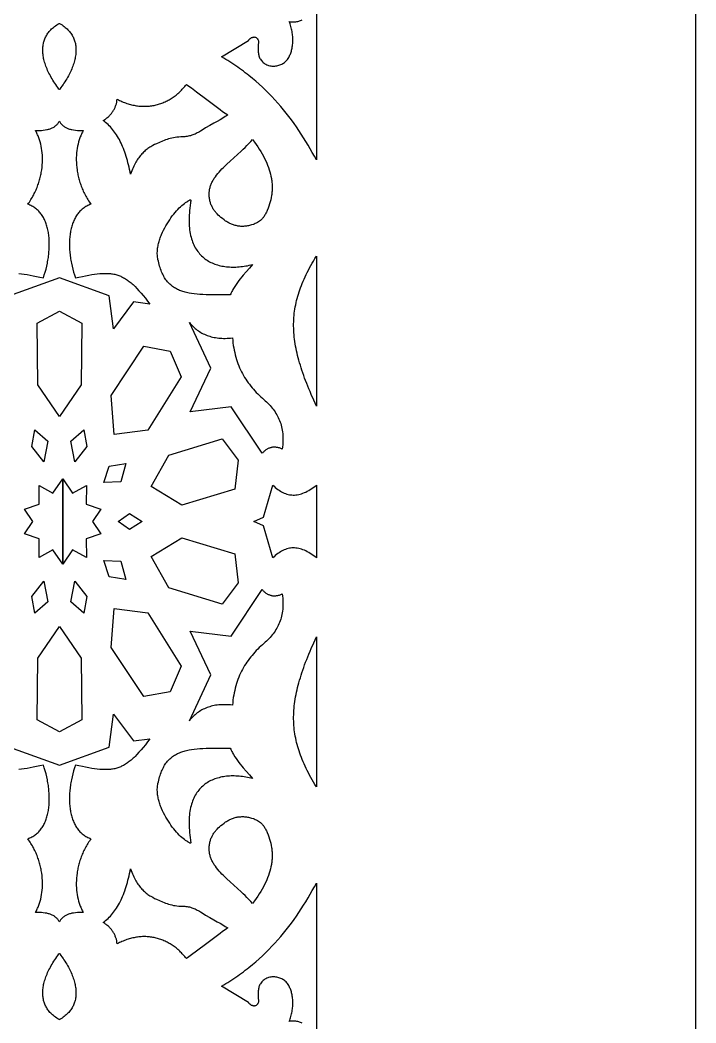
# Model space of a CAD drawing. Extents: x -575 to 575, y -425 to 425.
# Drawn here: x 468.1 to 575, y -79.3 to 79.3 of the extents above; entities that cross this region are included whole.
import ezdxf

# ---------------------------------------------------------------- set-up
doc = ezdxf.new("R2010")
doc.units = 0
doc.layers.add('LAYER_1', color=18, linetype='CONTINUOUS')

msp = doc.modelspace()

# ---------------------------------------------------------------- linework, layer by layer
at = {"layer": 'LAYER_1'}
for points in [[(-575, -425), (575, -425), (575, 425), (-575, 425)], [(474.4, 78.75), (474.6, 78.64), (474.79, 78.52), (474.96, 78.39), (475.13, 78.27), (475.29, 78.14), (475.44, 78.01), (475.59, 77.88), (475.72, 77.75), (475.85, 77.61), (475.97, 77.48), (476.08, 77.34), (476.18, 77.2), (476.28, 77.06), (476.37, 76.91), (476.45, 76.77), (476.53, 76.63), (476.6, 76.48), (476.66, 76.33), (476.72, 76.18), (476.77, 76.03), (476.82, 75.87), (476.86, 75.72), (476.89, 75.56), (476.92, 75.4), (476.95, 75.24), (476.97, 75.07), (476.98, 74.9), (476.99, 74.73), (476.99, 74.55), (476.99, 74.37), (476.98, 74.19), (476.96, 74.01), (476.94, 73.82), (476.92, 73.63), (476.88, 73.43), (476.85, 73.23), (476.8, 73.03), (476.75, 72.83), (476.69, 72.62), (476.63, 72.42), (476.56, 72.2), (476.49, 71.99), (476.4, 71.78), (476.32, 71.56), (476.22, 71.34), (476.12, 71.12), (476.01, 70.9), (475.9, 70.67), (475.78, 70.45), (475.66, 70.22), (475.52, 69.99), (475.39, 69.77), (475.24, 69.54), (475.09, 69.31), (474.94, 69.08), (474.77, 68.85), (474.6, 68.62), (474.43, 68.39), (474.36, 68.3), (474.3, 68.39), (474.12, 68.62), (473.95, 68.85), (473.79, 69.08), (473.64, 69.31), (473.49, 69.54), (473.34, 69.77), (473.2, 69.99), (473.07, 70.22), (472.95, 70.45), (472.83, 70.67), (472.71, 70.9), (472.61, 71.12), (472.51, 71.34), (472.41, 71.56), (472.32, 71.78), (472.24, 71.99), (472.17, 72.2), (472.1, 72.42), (472.03, 72.62), (471.98, 72.83), (471.93, 73.03), (471.88, 73.23), (471.84, 73.43), (471.81, 73.63), (471.78, 73.82), (471.76, 74.01), (471.75, 74.19), (471.74, 74.37), (471.74, 74.55), (471.74, 74.73), (471.75, 74.9), (471.76, 75.07), (471.78, 75.24), (471.8, 75.4), (471.83, 75.56), (471.87, 75.72), (471.91, 75.87), (471.96, 76.03), (472.01, 76.18), (472.07, 76.33), (472.13, 76.48), (472.2, 76.63), (472.28, 76.77), (472.36, 76.91), (472.45, 77.06), (472.55, 77.2), (472.65, 77.34), (472.76, 77.48), (472.88, 77.61), (473.01, 77.75), (473.14, 77.88), (473.28, 78.01), (473.44, 78.14), (473.6, 78.27), (473.76, 78.39), (473.94, 78.52), (474.13, 78.64), (474.32, 78.75), (474.36, 78.77)], [(494.83, 68.83), (495.23, 68.55), (496.03, 67.95), (497.67, 66.71), (498.5, 66.08), (499.34, 65.45), (499.76, 65.15), (500.17, 64.85), (500.59, 64.56), (501.01, 64.28), (500.8, 64.15), (500.6, 64.02), (500.19, 63.77), (499.76, 63.53), (499.29, 63.27), (498.77, 62.98), (498.17, 62.64), (497.48, 62.23), (497.09, 61.99), (496.67, 61.73), (496.5, 61.63), (496.33, 61.53), (496.16, 61.44), (495.99, 61.35), (495.81, 61.27), (495.64, 61.2), (495.46, 61.13), (495.28, 61.07), (495.1, 61.01), (494.92, 60.96), (494.74, 60.92), (494.56, 60.88), (494.38, 60.86), (494.21, 60.84), (494.03, 60.83), (493.86, 60.82), (493.54, 60.82), (493.24, 60.8), (492.95, 60.78), (492.66, 60.74), (492.39, 60.69), (492.13, 60.64), (491.87, 60.57), (491.62, 60.5), (491.38, 60.42), (491.14, 60.34), (490.91, 60.25), (490.67, 60.15), (490.21, 59.95), (489.74, 59.74), (489.42, 59.59), (489.12, 59.43), (488.81, 59.26), (488.67, 59.17), (488.52, 59.07), (488.37, 58.97), (488.23, 58.86), (488.09, 58.76), (487.95, 58.64), (487.81, 58.52), (487.67, 58.4), (487.54, 58.27), (487.41, 58.13), (487.28, 57.99), (487.15, 57.84), (487.03, 57.68), (486.9, 57.52), (486.78, 57.35), (486.66, 57.17), (486.55, 56.99), (486.44, 56.8), (486.32, 56.59), (486.22, 56.38), (486.11, 56.17), (486.01, 55.94), (485.91, 55.7), (485.81, 55.46), (485.72, 55.2), (485.62, 54.94), (485.55, 55.31), (485.47, 55.68), (485.39, 56.04), (485.3, 56.39), (485.21, 56.74), (485.12, 57.08), (485.02, 57.41), (484.92, 57.74), (484.82, 58.06), (484.71, 58.38), (484.6, 58.68), (484.48, 58.98), (484.36, 59.28), (484.24, 59.56), (484.11, 59.84), (483.98, 60.11), (483.85, 60.38), (483.7, 60.64), (483.56, 60.88), (483.41, 61.13), (483.26, 61.36), (483.1, 61.58), (482.94, 61.8), (482.77, 62.01), (482.6, 62.21), (482.43, 62.41), (482.25, 62.59), (482.06, 62.77), (481.87, 62.93), (481.68, 63.09), (481.48, 63.24), (481.27, 63.39), (481.41, 63.47), (481.54, 63.56), (481.66, 63.64), (481.78, 63.73), (481.89, 63.82), (482, 63.92), (482.11, 64.01), (482.21, 64.11), (482.31, 64.2), (482.4, 64.3), (482.49, 64.4), (482.58, 64.5), (482.66, 64.6), (482.73, 64.71), (482.81, 64.81), (482.87, 64.92), (482.94, 65.03), (483, 65.14), (483.06, 65.25), (483.11, 65.36), (483.16, 65.47), (483.21, 65.59), (483.25, 65.7), (483.29, 65.82), (483.33, 65.94), (483.37, 66.06), (483.43, 66.3), (483.47, 66.54), (483.51, 66.79), (483.7, 66.69), (483.89, 66.59), (484.08, 66.5), (484.26, 66.42), (484.45, 66.33), (484.65, 66.26), (484.84, 66.18), (485.03, 66.12), (485.22, 66.05), (485.41, 65.99), (485.6, 65.94), (485.79, 65.89), (485.98, 65.85), (486.17, 65.81), (486.36, 65.77), (486.55, 65.74), (486.74, 65.71), (486.93, 65.69), (487.11, 65.67), (487.3, 65.66), (487.49, 65.65), (487.68, 65.65), (487.86, 65.65), (488.05, 65.65), (488.23, 65.66), (488.42, 65.67), (488.6, 65.69), (488.78, 65.71), (488.97, 65.74), (489.15, 65.77), (489.33, 65.8), (489.51, 65.84), (489.68, 65.88), (489.86, 65.93), (490.04, 65.98), (490.21, 66.03), (490.39, 66.09), (490.56, 66.16), (490.73, 66.22), (490.9, 66.29), (491.07, 66.37), (491.23, 66.45), (491.4, 66.53), (491.56, 66.61), (491.72, 66.7), (491.88, 66.8), (492.04, 66.9), (492.2, 67), (492.36, 67.1), (492.51, 67.21), (492.66, 67.32), (492.81, 67.44), (492.96, 67.56), (493.1, 67.68), (493.25, 67.81), (493.39, 67.94), (493.53, 68.07), (493.67, 68.21), (493.8, 68.35), (493.93, 68.5), (494.06, 68.65), (494.19, 68.8), (494.32, 68.95), (494.44, 69.11)], [(505.19, 60), (505.47, 59.61), (505.73, 59.23), (505.97, 58.86), (506.2, 58.49), (506.42, 58.12), (506.62, 57.75), (506.81, 57.39), (506.99, 57.03), (507.15, 56.68), (507.29, 56.33), (507.43, 55.97), (507.55, 55.63), (507.65, 55.28), (507.74, 54.94), (507.82, 54.6), (507.88, 54.25), (507.91, 54.08), (507.93, 53.92), (507.95, 53.75), (507.97, 53.58), (507.98, 53.41), (507.99, 53.24), (508, 53.07), (508, 52.9), (508, 52.74), (508, 52.57), (507.99, 52.4), (507.98, 52.23), (507.97, 52.07), (507.95, 51.9), (507.93, 51.73), (507.91, 51.56), (507.85, 51.23), (507.78, 50.89), (507.69, 50.56), (507.6, 50.22), (507.49, 49.88), (507.36, 49.54), (507.23, 49.2), (507.16, 49.04), (507.09, 48.89), (507.02, 48.75), (506.94, 48.61), (506.87, 48.49), (506.79, 48.37), (506.72, 48.25), (506.64, 48.14), (506.56, 48.04), (506.48, 47.94), (506.4, 47.85), (506.32, 47.77), (506.24, 47.69), (506.16, 47.62), (505.99, 47.48), (505.83, 47.37), (505.66, 47.26), (505.5, 47.18), (505.34, 47.1), (505.18, 47.04), (505.03, 46.98), (504.74, 46.89), (504.58, 46.84), (504.42, 46.8), (504.26, 46.77), (504.1, 46.74), (503.95, 46.71), (503.79, 46.69), (503.64, 46.68), (503.49, 46.67), (503.34, 46.67), (503.19, 46.67), (503.04, 46.67), (502.89, 46.69), (502.74, 46.7), (502.6, 46.72), (502.45, 46.75), (502.31, 46.78), (502.17, 46.81), (502.02, 46.85), (501.88, 46.9), (501.74, 46.95), (501.6, 47), (501.47, 47.06), (501.33, 47.12), (501.19, 47.19), (501.06, 47.26), (500.92, 47.34), (500.79, 47.42), (500.65, 47.51), (500.52, 47.59), (500.39, 47.69), (500.13, 47.89), (499.9, 48.07), (499.69, 48.26), (499.48, 48.45), (499.29, 48.65), (499.11, 48.86), (499.02, 48.97), (498.93, 49.08), (498.85, 49.19), (498.78, 49.3), (498.7, 49.41), (498.63, 49.53), (498.56, 49.65), (498.5, 49.77), (498.44, 49.9), (498.38, 50.03), (498.33, 50.16), (498.28, 50.29), (498.24, 50.43), (498.2, 50.57), (498.16, 50.71), (498.13, 50.86), (498.11, 51.01), (498.09, 51.16), (498.07, 51.32), (498.06, 51.48), (498.05, 51.64), (498.05, 51.81), (498.05, 51.96), (498.06, 52.11), (498.08, 52.25), (498.1, 52.4), (498.12, 52.54), (498.15, 52.68), (498.18, 52.82), (498.22, 52.96), (498.27, 53.09), (498.31, 53.23), (498.37, 53.36), (498.42, 53.5), (498.48, 53.63), (498.55, 53.76), (498.62, 53.89), (498.69, 54.02), (498.77, 54.14), (498.85, 54.27), (499.02, 54.52), (499.21, 54.77), (499.4, 55.02), (499.62, 55.26), (499.84, 55.51), (500.07, 55.76), (500.31, 56), (500.57, 56.25), (500.83, 56.49), (501.37, 56.99), (502.52, 58.03), (503.11, 58.58), (503.41, 58.86), (503.71, 59.15), (504.01, 59.45), (504.31, 59.75), (504.61, 60.07), (504.91, 60.39)], [(495.08, 50.88), (495.09, 50.87), (495.1, 50.86), (495.11, 50.85), (495.12, 50.8), (495.13, 50.74), (495.12, 50.64), (495.11, 50.52), (495.1, 50.37), (495.04, 49.97), (494.99, 49.57), (494.94, 49.19), (494.91, 48.81), (494.88, 48.44), (494.87, 48.08), (494.86, 47.73), (494.86, 47.39), (494.87, 47.05), (494.89, 46.73), (494.92, 46.41), (494.95, 46.11), (495, 45.81), (495.05, 45.52), (495.11, 45.24), (495.18, 44.96), (495.25, 44.7), (495.34, 44.44), (495.42, 44.2), (495.52, 43.96), (495.63, 43.73), (495.74, 43.5), (495.85, 43.29), (495.98, 43.08), (496.11, 42.88), (496.24, 42.69), (496.39, 42.51), (496.54, 42.33), (496.69, 42.16), (496.85, 42), (497.02, 41.85), (497.19, 41.7), (497.36, 41.56), (497.54, 41.43), (497.73, 41.31), (497.92, 41.19), (498.12, 41.08), (498.32, 40.98), (498.52, 40.88), (498.73, 40.79), (498.94, 40.71), (499.16, 40.64), (499.38, 40.57), (499.61, 40.5), (499.83, 40.45), (500.06, 40.4), (500.3, 40.36), (500.54, 40.32), (500.78, 40.29), (501.02, 40.27), (501.27, 40.25), (501.51, 40.24), (501.77, 40.24), (502.02, 40.24), (502.27, 40.24), (502.53, 40.26), (502.79, 40.28), (503.05, 40.3), (503.31, 40.33), (503.57, 40.37), (503.84, 40.41), (504.1, 40.45), (504.37, 40.51), (504.64, 40.56), (504.91, 40.63), (504.41, 40.06), (503.91, 39.5), (503.43, 38.95), (503.19, 38.67), (502.96, 38.38), (502.73, 38.09), (502.51, 37.8), (502.3, 37.5), (502.1, 37.18), (501.9, 36.86), (501.81, 36.7), (501.71, 36.53), (501.62, 36.36), (501.54, 36.18), (501.45, 36), (501.37, 35.82), (499.1, 35.83), (498.57, 35.83), (498.05, 35.84), (497.55, 35.86), (497.06, 35.88), (496.59, 35.91), (496.13, 35.94), (495.69, 35.99), (495.27, 36.05), (494.86, 36.12), (494.66, 36.16), (494.46, 36.21), (494.27, 36.25), (494.08, 36.31), (493.89, 36.36), (493.71, 36.42), (493.54, 36.49), (493.36, 36.55), (493.19, 36.63), (493.03, 36.7), (492.87, 36.79), (492.71, 36.88), (492.55, 36.97), (492.4, 37.07), (492.26, 37.17), (492.12, 37.28), (491.98, 37.4), (491.84, 37.52), (491.71, 37.65), (491.58, 37.78), (491.46, 37.92), (491.34, 38.07), (491.22, 38.22), (491.11, 38.38), (491, 38.55), (490.9, 38.72), (490.8, 38.91), (490.7, 39.1), (490.61, 39.29), (490.52, 39.5), (490.44, 39.71), (490.35, 39.93), (490.28, 40.16), (490.2, 40.4), (490.13, 40.65), (490.07, 40.9), (490.01, 41.16), (489.95, 41.44), (489.92, 41.61), (489.89, 41.78), (489.87, 41.96), (489.86, 42.14), (489.85, 42.31), (489.85, 42.49), (489.86, 42.67), (489.87, 42.85), (489.88, 43.03), (489.9, 43.21), (489.93, 43.39), (489.96, 43.57), (490, 43.75), (490.04, 43.94), (490.08, 44.12), (490.13, 44.3), (490.19, 44.48), (490.24, 44.66), (490.3, 44.84), (490.37, 45.02), (490.44, 45.2), (490.51, 45.38), (490.66, 45.73), (490.83, 46.08), (491.01, 46.42), (491.19, 46.76), (491.39, 47.09), (491.59, 47.41), (491.8, 47.72), (492.01, 48.02), (492.22, 48.31), (492.44, 48.59), (492.66, 48.86), (492.88, 49.11), (493.1, 49.35), (493.31, 49.58), (493.52, 49.78), (493.73, 49.97), (493.93, 50.15), (494.13, 50.3), (494.31, 50.44), (494.49, 50.55), (494.65, 50.64), (494.74, 50.69), (494.81, 50.74), (494.94, 50.82), (494.99, 50.85), (495.03, 50.87), (495.07, 50.88)], [(515, 18.22), (514.58, 19.16), (514.18, 20.08), (513.99, 20.53), (513.81, 20.97), (513.63, 21.41), (513.46, 21.84), (513.3, 22.27), (513.14, 22.69), (512.99, 23.1), (512.85, 23.51), (512.71, 23.92), (512.58, 24.32), (512.46, 24.72), (512.34, 25.11), (512.23, 25.49), (512.13, 25.88), (512.03, 26.26), (511.94, 26.63), (511.86, 27), (511.78, 27.37), (511.71, 27.74), (511.65, 28.1), (511.6, 28.46), (511.55, 28.81), (511.5, 29.17), (511.47, 29.52), (511.44, 29.87), (511.42, 30.21), (511.41, 30.56), (511.4, 30.9), (511.4, 31.24), (511.41, 31.58), (511.42, 31.92), (511.44, 32.26), (511.47, 32.6), (511.5, 32.93), (511.55, 33.27), (511.6, 33.6), (511.65, 33.94), (511.72, 34.27), (511.79, 34.61), (511.87, 34.94), (511.95, 35.28), (512.05, 35.61), (512.15, 35.95), (512.26, 36.29), (512.37, 36.62), (512.49, 36.96), (512.62, 37.3), (512.76, 37.65), (512.91, 37.99), (513.06, 38.34), (513.22, 38.69), (513.39, 39.04), (513.56, 39.39), (513.74, 39.74), (513.93, 40.1), (514.13, 40.46), (514.34, 40.83), (514.55, 41.19), (514.77, 41.57), (515, 41.94)], [(477.89, 31.36), (477.79, 21.6), (474.36, 16.58), (470.94, 21.6), (470.83, 31.36), (474.36, 33.25)], [(495.06, 31.32), (495.2, 31.16), (495.35, 30.99), (495.51, 30.84), (495.67, 30.69), (495.83, 30.54), (496, 30.41), (496.17, 30.27), (496.35, 30.15), (496.53, 30.03), (496.72, 29.91), (496.91, 29.8), (497.1, 29.7), (497.3, 29.6), (497.5, 29.51), (497.71, 29.43), (497.93, 29.35), (498.14, 29.28), (498.37, 29.22), (498.59, 29.16), (498.83, 29.12), (499.07, 29.07), (499.31, 29.04), (499.56, 29.01), (499.81, 28.99), (500.07, 28.97), (500.33, 28.96), (500.6, 28.96), (500.87, 28.97), (501.15, 28.99), (501.44, 29.01), (501.73, 29.04), (501.77, 28.63), (501.81, 28.23), (501.86, 27.84), (501.93, 27.45), (502, 27.08), (502.08, 26.71), (502.17, 26.34), (502.26, 25.99), (502.37, 25.64), (502.48, 25.3), (502.6, 24.96), (502.73, 24.63), (502.86, 24.31), (503.01, 23.99), (503.16, 23.68), (503.31, 23.38), (503.48, 23.08), (503.65, 22.79), (503.83, 22.51), (504.02, 22.23), (504.21, 21.95), (504.4, 21.69), (504.61, 21.42), (504.82, 21.16), (505.04, 20.91), (505.26, 20.66), (505.49, 20.42), (505.72, 20.18), (505.96, 19.95), (506.2, 19.72), (506.45, 19.5), (506.71, 19.28), (506.92, 19.1), (507.12, 18.91), (507.31, 18.73), (507.5, 18.54), (507.68, 18.34), (507.85, 18.14), (508.02, 17.94), (508.18, 17.74), (508.33, 17.53), (508.47, 17.32), (508.61, 17.1), (508.74, 16.88), (508.86, 16.66), (508.97, 16.43), (509.08, 16.19), (509.18, 15.96), (509.27, 15.71), (509.35, 15.47), (509.42, 15.21), (509.49, 14.96), (509.54, 14.7), (509.59, 14.43), (509.63, 14.16), (509.67, 13.88), (509.69, 13.6), (509.7, 13.31), (509.71, 13.02), (509.71, 12.72), (509.7, 12.41), (509.68, 12.1), (509.65, 11.78), (509.61, 11.46), (509.37, 11.55), (509.14, 11.63), (509.03, 11.66), (508.92, 11.68), (508.81, 11.7), (508.7, 11.72), (508.59, 11.73), (508.49, 11.74), (508.38, 11.74), (508.28, 11.74), (508.17, 11.74), (508.07, 11.73), (507.97, 11.71), (507.87, 11.69), (507.77, 11.67), (507.67, 11.64), (507.58, 11.61), (507.48, 11.57), (507.39, 11.53), (507.29, 11.48), (507.2, 11.43), (507.11, 11.38), (507.02, 11.32), (506.94, 11.26), (506.85, 11.19), (506.76, 11.11), (506.68, 11.04), (506.6, 10.96), (506.51, 10.87), (506.43, 10.78), (501.5, 18.14), (495.03, 17.32), (498.32, 24.27), (494.91, 31.49)], [(491.89, 26.94), (493.6, 22.9), (488.37, 14.42), (483.02, 13.78), (482.56, 19.93), (487.7, 27.7)], [(472.53, 12.7), (471.92, 9.42), (470, 11.85), (470.47, 14.5)], [(478.73, 11.85), (476.81, 9.42), (476.2, 12.7), (478.25, 14.5)], [(502.65, 9.69), (502.11, 5.11), (493.71, 2.58), (488.89, 5.53), (491.65, 10.5), (500.1, 13.07)], [(484.08, 6.29), (481.39, 6.15), (482.25, 8.76), (484.86, 9.17)], [(474.89, 6.77), (474.89, -6.77), (473.35, -4.5), (471.15, -5.71), (471.16, -2.75), (468.84, -1.95), (470.16, 0), (468.84, 1.95), (471.16, 2.75), (471.15, 5.71), (473.35, 4.49)], [(476.43, 4.49), (478.63, 5.71), (478.62, 2.75), (480.93, 1.95), (479.61, 0), (480.93, -1.95), (478.62, -2.75), (478.63, -5.71), (476.43, -4.5), (474.89, -6.77), (474.89, 6.77)], [(508.3, 5.57), (508.5, 5.4), (508.69, 5.23), (508.89, 5.08), (509.09, 4.94), (509.3, 4.81), (509.5, 4.69), (509.7, 4.58), (509.9, 4.49), (510.1, 4.41), (510.31, 4.34), (510.51, 4.28), (510.72, 4.24), (510.92, 4.21), (511.13, 4.19), (511.34, 4.18), (511.55, 4.18), (511.77, 4.2), (511.98, 4.23), (512.2, 4.27), (512.42, 4.32), (512.64, 4.39), (512.86, 4.47), (513.09, 4.56), (513.32, 4.66), (513.55, 4.77), (513.78, 4.9), (514.02, 5.04), (514.26, 5.2), (514.5, 5.36), (514.75, 5.54), (515, 5.73), (515, 0.03), (515, 0), (515, -0.03), (515, -5.73), (514.75, -5.54), (514.5, -5.36), (514.26, -5.2), (514.02, -5.04), (513.78, -4.9), (513.55, -4.78), (513.32, -4.66), (513.09, -4.56), (512.86, -4.47), (512.64, -4.39), (512.42, -4.32), (512.2, -4.27), (511.98, -4.23), (511.77, -4.2), (511.55, -4.18), (511.34, -4.18), (511.13, -4.19), (510.92, -4.21), (510.72, -4.24), (510.51, -4.29), (510.31, -4.34), (510.1, -4.41), (509.9, -4.49), (509.7, -4.59), (509.5, -4.69), (509.3, -4.81), (509.09, -4.94), (508.89, -5.08), (508.69, -5.23), (508.5, -5.4), (508.3, -5.58), (508.1, -5.76), (506.66, -0.7), (505.13, 0), (506.66, 0.7), (508.1, 5.76)], [(487.46, 0), (485.43, -1.27), (483.64, 0), (485.43, 1.27)], [(502.11, -5.12), (502.65, -9.69), (500.1, -13.07), (491.65, -10.5), (488.89, -5.54), (493.71, -2.58)], [(484.08, -6.29), (484.86, -9.17), (482.25, -8.76), (481.39, -6.15)], [(472.53, -12.71), (470.47, -14.51), (470, -11.85), (471.92, -9.42)], [(478.73, -11.85), (478.25, -14.51), (476.2, -12.71), (476.81, -9.42)], [(506.51, -10.87), (506.6, -10.96), (506.68, -11.04), (506.76, -11.12), (506.85, -11.19), (506.94, -11.26), (507.02, -11.32), (507.11, -11.38), (507.2, -11.44), (507.29, -11.49), (507.39, -11.53), (507.48, -11.57), (507.58, -11.61), (507.67, -11.64), (507.77, -11.67), (507.87, -11.69), (507.97, -11.71), (508.07, -11.73), (508.17, -11.74), (508.28, -11.74), (508.38, -11.75), (508.49, -11.74), (508.59, -11.73), (508.7, -11.72), (508.81, -11.71), (508.92, -11.68), (509.03, -11.66), (509.14, -11.63), (509.37, -11.55), (509.61, -11.46), (509.65, -11.79), (509.68, -12.1), (509.7, -12.41), (509.71, -12.72), (509.71, -13.02), (509.7, -13.31), (509.69, -13.6), (509.67, -13.88), (509.63, -14.16), (509.59, -14.43), (509.54, -14.7), (509.49, -14.96), (509.42, -15.22), (509.35, -15.47), (509.27, -15.72), (509.18, -15.96), (509.08, -16.2), (508.97, -16.43), (508.86, -16.66), (508.74, -16.88), (508.61, -17.1), (508.47, -17.32), (508.33, -17.53), (508.18, -17.74), (508.02, -17.94), (507.85, -18.15), (507.68, -18.34), (507.5, -18.54), (507.31, -18.73), (507.12, -18.91), (506.92, -19.1), (506.71, -19.28), (506.45, -19.5), (506.2, -19.72), (505.96, -19.95), (505.72, -20.19), (505.49, -20.42), (505.26, -20.67), (505.04, -20.91), (504.82, -21.17), (504.61, -21.42), (504.4, -21.69), (504.21, -21.96), (504.02, -22.23), (503.83, -22.51), (503.65, -22.79), (503.48, -23.09), (503.31, -23.38), (503.16, -23.69), (503.01, -24), (502.86, -24.31), (502.73, -24.63), (502.6, -24.96), (502.48, -25.3), (502.37, -25.64), (502.26, -25.99), (502.17, -26.35), (502.08, -26.71), (502, -27.08), (501.93, -27.46), (501.86, -27.84), (501.81, -28.23), (501.77, -28.64), (501.73, -29.04), (501.44, -29.01), (501.15, -28.99), (500.87, -28.97), (500.6, -28.97), (500.33, -28.97), (500.07, -28.97), (499.81, -28.99), (499.56, -29.01), (499.31, -29.04), (499.07, -29.07), (498.83, -29.12), (498.59, -29.17), (498.37, -29.22), (498.14, -29.29), (497.93, -29.36), (497.71, -29.43), (497.5, -29.52), (497.3, -29.61), (497.1, -29.7), (496.91, -29.8), (496.72, -29.91), (496.53, -30.03), (496.35, -30.15), (496.17, -30.28), (496, -30.41), (495.83, -30.55), (495.67, -30.69), (495.51, -30.84), (495.35, -31), (495.2, -31.16), (495.06, -31.32), (494.91, -31.5), (498.32, -24.27), (495.03, -17.32), (501.5, -18.14), (506.43, -10.78)], [(488.37, -14.43), (493.6, -22.9), (491.89, -26.95), (487.7, -27.7), (482.56, -19.93), (483.02, -13.78)], [(477.79, -21.6), (477.89, -31.36), (474.36, -33.25), (470.83, -31.36), (470.94, -21.6), (474.36, -16.58)], [(515, -41.94), (514.77, -41.57), (514.55, -41.2), (514.34, -40.83), (514.13, -40.47), (513.93, -40.1), (513.74, -39.75), (513.56, -39.39), (513.39, -39.04), (513.22, -38.69), (513.06, -38.34), (512.91, -37.99), (512.76, -37.65), (512.62, -37.31), (512.49, -36.97), (512.37, -36.63), (512.26, -36.29), (512.15, -35.95), (512.05, -35.61), (511.95, -35.28), (511.87, -34.94), (511.79, -34.61), (511.72, -34.27), (511.65, -33.94), (511.6, -33.6), (511.55, -33.27), (511.5, -32.93), (511.47, -32.6), (511.44, -32.26), (511.42, -31.92), (511.41, -31.59), (511.4, -31.25), (511.4, -30.9), (511.41, -30.56), (511.42, -30.22), (511.44, -29.87), (511.47, -29.52), (511.5, -29.17), (511.55, -28.82), (511.6, -28.46), (511.65, -28.1), (511.71, -27.74), (511.78, -27.37), (511.86, -27.01), (511.94, -26.63), (512.03, -26.26), (512.13, -25.88), (512.23, -25.5), (512.34, -25.11), (512.46, -24.72), (512.58, -24.32), (512.71, -23.92), (512.85, -23.52), (512.99, -23.11), (513.14, -22.69), (513.3, -22.27), (513.46, -21.84), (513.63, -21.41), (513.81, -20.98), (513.99, -20.53), (514.18, -20.08), (514.58, -19.17), (515, -18.22)], [(501.45, -36.01), (501.54, -36.18), (501.62, -36.36), (501.71, -36.53), (501.81, -36.7), (501.9, -36.86), (502.1, -37.19), (502.3, -37.5), (502.51, -37.8), (502.73, -38.09), (502.96, -38.38), (503.19, -38.67), (503.43, -38.95), (503.91, -39.5), (504.41, -40.06), (504.91, -40.63), (504.64, -40.57), (504.37, -40.51), (504.1, -40.46), (503.84, -40.41), (503.57, -40.37), (503.31, -40.33), (503.05, -40.3), (502.79, -40.28), (502.53, -40.26), (502.27, -40.25), (502.02, -40.24), (501.77, -40.24), (501.51, -40.24), (501.27, -40.25), (501.02, -40.27), (500.78, -40.29), (500.54, -40.32), (500.3, -40.36), (500.06, -40.4), (499.83, -40.45), (499.61, -40.51), (499.38, -40.57), (499.16, -40.64), (498.94, -40.71), (498.73, -40.79), (498.52, -40.88), (498.32, -40.98), (498.12, -41.08), (497.92, -41.19), (497.73, -41.31), (497.54, -41.43), (497.36, -41.56), (497.19, -41.7), (497.02, -41.85), (496.85, -42), (496.69, -42.16), (496.54, -42.33), (496.39, -42.51), (496.24, -42.69), (496.11, -42.88), (495.98, -43.08), (495.85, -43.29), (495.74, -43.5), (495.63, -43.73), (495.52, -43.96), (495.42, -44.2), (495.34, -44.45), (495.25, -44.7), (495.18, -44.97), (495.11, -45.24), (495.05, -45.52), (495, -45.81), (494.95, -46.11), (494.92, -46.41), (494.89, -46.73), (494.87, -47.05), (494.86, -47.39), (494.86, -47.73), (494.87, -48.08), (494.88, -48.44), (494.91, -48.81), (494.94, -49.19), (494.99, -49.58), (495.04, -49.97), (495.1, -50.37), (495.11, -50.53), (495.12, -50.65), (495.13, -50.74), (495.12, -50.81), (495.11, -50.85), (495.1, -50.87), (495.09, -50.88), (495.08, -50.88), (495.07, -50.88), (495.03, -50.87), (494.99, -50.85), (494.94, -50.82), (494.81, -50.74), (494.74, -50.69), (494.65, -50.65), (494.49, -50.55), (494.31, -50.44), (494.13, -50.3), (493.93, -50.15), (493.73, -49.98), (493.52, -49.79), (493.31, -49.58), (493.1, -49.35), (492.88, -49.11), (492.66, -48.86), (492.44, -48.59), (492.22, -48.31), (492.01, -48.02), (491.8, -47.72), (491.59, -47.41), (491.39, -47.09), (491.19, -46.76), (491.01, -46.42), (490.83, -46.08), (490.66, -45.73), (490.51, -45.38), (490.44, -45.2), (490.37, -45.02), (490.3, -44.84), (490.24, -44.66), (490.19, -44.48), (490.13, -44.3), (490.08, -44.12), (490.04, -43.94), (490, -43.76), (489.96, -43.58), (489.93, -43.39), (489.9, -43.21), (489.88, -43.03), (489.87, -42.85), (489.86, -42.67), (489.85, -42.49), (489.85, -42.31), (489.86, -42.14), (489.87, -41.96), (489.89, -41.79), (489.92, -41.61), (489.95, -41.44), (490.01, -41.17), (490.07, -40.9), (490.13, -40.65), (490.2, -40.4), (490.28, -40.16), (490.35, -39.93), (490.44, -39.71), (490.52, -39.5), (490.61, -39.3), (490.7, -39.1), (490.8, -38.91), (490.9, -38.73), (491, -38.55), (491.11, -38.38), (491.22, -38.22), (491.34, -38.07), (491.46, -37.92), (491.58, -37.78), (491.71, -37.65), (491.84, -37.52), (491.98, -37.4), (492.12, -37.28), (492.26, -37.17), (492.4, -37.07), (492.55, -36.97), (492.71, -36.88), (492.87, -36.79), (493.03, -36.71), (493.19, -36.63), (493.36, -36.56), (493.54, -36.49), (493.71, -36.42), (493.89, -36.36), (494.08, -36.31), (494.27, -36.26), (494.46, -36.21), (494.66, -36.16), (494.86, -36.12), (495.27, -36.05), (495.69, -35.99), (496.13, -35.95), (496.59, -35.91), (497.06, -35.88), (497.55, -35.86), (498.05, -35.85), (498.57, -35.84), (499.1, -35.83), (501.37, -35.82)], [(503.49, -46.67), (503.64, -46.68), (503.79, -46.7), (503.95, -46.72), (504.1, -46.74), (504.26, -46.77), (504.42, -46.8), (504.58, -46.84), (504.74, -46.89), (505.03, -46.98), (505.18, -47.04), (505.34, -47.1), (505.5, -47.18), (505.66, -47.27), (505.83, -47.37), (505.99, -47.48), (506.16, -47.62), (506.24, -47.69), (506.32, -47.77), (506.4, -47.86), (506.48, -47.95), (506.56, -48.04), (506.64, -48.14), (506.72, -48.25), (506.79, -48.37), (506.87, -48.49), (506.94, -48.62), (507.02, -48.75), (507.09, -48.89), (507.16, -49.04), (507.23, -49.2), (507.36, -49.54), (507.49, -49.88), (507.6, -50.22), (507.69, -50.56), (507.78, -50.89), (507.85, -51.23), (507.91, -51.56), (507.93, -51.73), (507.95, -51.9), (507.97, -52.07), (507.98, -52.24), (507.99, -52.4), (508, -52.57), (508, -52.74), (508, -52.91), (508, -53.07), (507.99, -53.24), (507.98, -53.41), (507.97, -53.58), (507.95, -53.75), (507.93, -53.92), (507.91, -54.09), (507.88, -54.26), (507.82, -54.6), (507.74, -54.94), (507.65, -55.28), (507.55, -55.63), (507.43, -55.98), (507.29, -56.33), (507.15, -56.68), (506.99, -57.04), (506.81, -57.39), (506.62, -57.76), (506.42, -58.12), (506.2, -58.49), (505.97, -58.86), (505.73, -59.24), (505.47, -59.62), (505.19, -60), (504.91, -60.39), (504.61, -60.07), (504.31, -59.76), (504.01, -59.45), (503.71, -59.16), (503.41, -58.87), (503.11, -58.58), (502.52, -58.04), (501.37, -57), (500.83, -56.5), (500.57, -56.25), (500.31, -56), (500.07, -55.76), (499.84, -55.51), (499.62, -55.27), (499.4, -55.02), (499.21, -54.77), (499.02, -54.52), (498.85, -54.27), (498.77, -54.15), (498.69, -54.02), (498.62, -53.89), (498.55, -53.76), (498.48, -53.63), (498.42, -53.5), (498.37, -53.37), (498.31, -53.23), (498.27, -53.1), (498.22, -52.96), (498.18, -52.82), (498.15, -52.68), (498.12, -52.54), (498.1, -52.4), (498.08, -52.26), (498.06, -52.11), (498.05, -51.96), (498.05, -51.81), (498.05, -51.65), (498.06, -51.48), (498.07, -51.32), (498.09, -51.16), (498.11, -51.01), (498.13, -50.86), (498.16, -50.71), (498.2, -50.57), (498.24, -50.43), (498.28, -50.3), (498.33, -50.16), (498.38, -50.03), (498.44, -49.9), (498.5, -49.78), (498.56, -49.65), (498.63, -49.53), (498.7, -49.42), (498.78, -49.3), (498.85, -49.19), (498.93, -49.08), (499.02, -48.97), (499.11, -48.86), (499.29, -48.66), (499.48, -48.45), (499.69, -48.26), (499.9, -48.07), (500.13, -47.89), (500.39, -47.69), (500.52, -47.6), (500.65, -47.51), (500.79, -47.42), (500.92, -47.34), (501.06, -47.27), (501.19, -47.19), (501.33, -47.13), (501.47, -47.06), (501.6, -47), (501.74, -46.95), (501.88, -46.9), (502.02, -46.86), (502.17, -46.82), (502.31, -46.78), (502.45, -46.75), (502.6, -46.72), (502.74, -46.7), (502.89, -46.69), (503.04, -46.68), (503.19, -46.67), (503.34, -46.67)], [(485.72, -55.2), (485.81, -55.46), (485.91, -55.71), (486.01, -55.94), (486.11, -56.17), (486.22, -56.39), (486.32, -56.6), (486.44, -56.8), (486.55, -56.99), (486.66, -57.18), (486.78, -57.35), (486.9, -57.52), (487.03, -57.69), (487.15, -57.84), (487.28, -57.99), (487.41, -58.13), (487.54, -58.27), (487.67, -58.4), (487.81, -58.52), (487.95, -58.64), (488.09, -58.76), (488.23, -58.87), (488.37, -58.97), (488.52, -59.07), (488.67, -59.17), (488.81, -59.26), (489.12, -59.43), (489.42, -59.59), (489.74, -59.74), (490.21, -59.95), (490.67, -60.16), (490.91, -60.25), (491.14, -60.34), (491.38, -60.43), (491.62, -60.5), (491.87, -60.58), (492.13, -60.64), (492.39, -60.7), (492.66, -60.74), (492.95, -60.78), (493.24, -60.81), (493.54, -60.82), (493.86, -60.83), (494.03, -60.83), (494.21, -60.84), (494.38, -60.86), (494.56, -60.89), (494.74, -60.92), (494.92, -60.96), (495.1, -61.01), (495.28, -61.07), (495.46, -61.13), (495.64, -61.2), (495.81, -61.27), (495.99, -61.35), (496.16, -61.44), (496.33, -61.53), (496.5, -61.63), (496.67, -61.73), (497.09, -61.99), (497.48, -62.23), (498.17, -62.64), (498.77, -62.99), (499.29, -63.28), (499.76, -63.53), (500.19, -63.77), (500.6, -64.02), (500.8, -64.15), (501.01, -64.28), (500.59, -64.56), (500.17, -64.85), (499.76, -65.15), (499.34, -65.46), (498.5, -66.08), (497.67, -66.71), (496.03, -67.96), (495.23, -68.55), (494.83, -68.84), (494.44, -69.11), (494.32, -68.95), (494.19, -68.8), (494.06, -68.65), (493.93, -68.5), (493.8, -68.36), (493.67, -68.21), (493.53, -68.08), (493.39, -67.94), (493.25, -67.81), (493.1, -67.69), (492.96, -67.56), (492.81, -67.44), (492.66, -67.33), (492.51, -67.21), (492.36, -67.1), (492.2, -67), (492.04, -66.9), (491.88, -66.8), (491.72, -66.71), (491.56, -66.62), (491.4, -66.53), (491.23, -66.45), (491.07, -66.37), (490.9, -66.3), (490.73, -66.22), (490.56, -66.16), (490.39, -66.1), (490.21, -66.04), (490.04, -65.98), (489.86, -65.93), (489.68, -65.89), (489.51, -65.84), (489.33, -65.8), (489.15, -65.77), (488.97, -65.74), (488.78, -65.71), (488.6, -65.69), (488.42, -65.68), (488.23, -65.66), (488.05, -65.65), (487.86, -65.65), (487.68, -65.65), (487.49, -65.65), (487.3, -65.66), (487.11, -65.68), (486.93, -65.69), (486.74, -65.71), (486.55, -65.74), (486.36, -65.77), (486.17, -65.81), (485.98, -65.85), (485.79, -65.89), (485.6, -65.94), (485.41, -66), (485.22, -66.05), (485.03, -66.12), (484.84, -66.19), (484.65, -66.26), (484.45, -66.34), (484.26, -66.42), (484.08, -66.5), (483.89, -66.6), (483.7, -66.69), (483.51, -66.8), (483.47, -66.55), (483.43, -66.3), (483.37, -66.06), (483.33, -65.94), (483.29, -65.82), (483.25, -65.71), (483.21, -65.59), (483.16, -65.48), (483.11, -65.36), (483.06, -65.25), (483, -65.14), (482.94, -65.03), (482.87, -64.92), (482.81, -64.82), (482.73, -64.71), (482.66, -64.61), (482.58, -64.5), (482.49, -64.4), (482.4, -64.3), (482.31, -64.2), (482.21, -64.11), (482.11, -64.01), (482, -63.92), (481.89, -63.83), (481.78, -63.73), (481.66, -63.65), (481.54, -63.56), (481.41, -63.47), (481.27, -63.39), (481.48, -63.25), (481.68, -63.1), (481.87, -62.94), (482.06, -62.77), (482.25, -62.59), (482.43, -62.41), (482.6, -62.21), (482.77, -62.01), (482.94, -61.8), (483.1, -61.59), (483.26, -61.36), (483.41, -61.13), (483.56, -60.89), (483.7, -60.64), (483.85, -60.38), (483.98, -60.12), (484.11, -59.85), (484.24, -59.57), (484.36, -59.28), (484.48, -58.99), (484.6, -58.69), (484.71, -58.38), (484.82, -58.06), (484.92, -57.74), (485.02, -57.42), (485.12, -57.08), (485.21, -56.74), (485.3, -56.39), (485.39, -56.04), (485.47, -55.68), (485.55, -55.31), (485.62, -54.94)], [(474.43, -68.39), (474.6, -68.62), (474.77, -68.85), (474.94, -69.08), (475.09, -69.31), (475.24, -69.54), (475.39, -69.77), (475.52, -70), (475.66, -70.22), (475.78, -70.45), (475.9, -70.67), (476.01, -70.9), (476.12, -71.12), (476.22, -71.34), (476.32, -71.56), (476.4, -71.78), (476.49, -71.99), (476.56, -72.21), (476.63, -72.42), (476.69, -72.63), (476.75, -72.83), (476.8, -73.04), (476.85, -73.24), (476.88, -73.43), (476.92, -73.63), (476.94, -73.82), (476.96, -74.01), (476.98, -74.19), (476.99, -74.37), (476.99, -74.55), (476.99, -74.73), (476.98, -74.9), (476.97, -75.07), (476.95, -75.24), (476.92, -75.4), (476.89, -75.56), (476.86, -75.72), (476.82, -75.88), (476.77, -76.03), (476.72, -76.18), (476.66, -76.33), (476.6, -76.48), (476.53, -76.63), (476.45, -76.77), (476.37, -76.92), (476.28, -77.06), (476.18, -77.2), (476.08, -77.34), (475.97, -77.48), (475.85, -77.62), (475.72, -77.75), (475.59, -77.88), (475.44, -78.02), (475.29, -78.14), (475.13, -78.27), (474.96, -78.4), (474.79, -78.52), (474.6, -78.64), (474.4, -78.75), (474.36, -78.78), (474.32, -78.75), (474.13, -78.64), (473.94, -78.52), (473.76, -78.4), (473.6, -78.27), (473.44, -78.14), (473.28, -78.02), (473.14, -77.88), (473.01, -77.75), (472.88, -77.62), (472.76, -77.48), (472.65, -77.34), (472.55, -77.2), (472.45, -77.06), (472.36, -76.92), (472.28, -76.77), (472.2, -76.63), (472.13, -76.48), (472.07, -76.33), (472.01, -76.18), (471.96, -76.03), (471.91, -75.88), (471.87, -75.72), (471.83, -75.56), (471.8, -75.4), (471.78, -75.24), (471.76, -75.07), (471.75, -74.9), (471.74, -74.73), (471.74, -74.55), (471.74, -74.37), (471.75, -74.19), (471.76, -74.01), (471.78, -73.82), (471.81, -73.63), (471.84, -73.43), (471.88, -73.24), (471.93, -73.04), (471.98, -72.83), (472.03, -72.63), (472.1, -72.42), (472.17, -72.21), (472.24, -71.99), (472.32, -71.78), (472.41, -71.56), (472.51, -71.34), (472.61, -71.12), (472.71, -70.9), (472.83, -70.67), (472.95, -70.45), (473.07, -70.22), (473.2, -70), (473.34, -69.77), (473.49, -69.54), (473.64, -69.31), (473.79, -69.08), (473.95, -68.85), (474.12, -68.62), (474.3, -68.39), (474.36, -68.3)]]:
    msp.add_lwpolyline(points, close=True, dxfattribs=at)
for points in [[(515, 81.05), (515, 57.17), (514.68, 57.76), (514.35, 58.36), (514.02, 58.95), (513.67, 59.53), (513.32, 60.11), (512.97, 60.69), (512.6, 61.26), (512.23, 61.83), (511.85, 62.39), (511.46, 62.94), (511.06, 63.5), (510.65, 64.04), (510.23, 64.58), (509.8, 65.11), (509.36, 65.64), (508.91, 66.16), (508.45, 66.67), (507.97, 67.18), (507.49, 67.68), (506.99, 68.17), (506.49, 68.66), (505.96, 69.14), (505.43, 69.61), (504.88, 70.07), (504.32, 70.53), (504.04, 70.75), (503.75, 70.97), (503.46, 71.19), (503.16, 71.41), (502.86, 71.63), (502.56, 71.84), (502.25, 72.05), (501.94, 72.26), (501.63, 72.47), (501.31, 72.67), (500.99, 72.88), (500.67, 73.08), (500.34, 73.28), (500, 73.47), (504.24, 76.06), (504.29, 76.13), (504.34, 76.19), (504.4, 76.25), (504.45, 76.3), (504.51, 76.35), (504.57, 76.4), (504.63, 76.44), (504.69, 76.48), (504.75, 76.51), (504.81, 76.54), (504.87, 76.56), (504.93, 76.58), (504.99, 76.6), (505.05, 76.61), (505.11, 76.61), (505.17, 76.62), (505.23, 76.61), (505.28, 76.6), (505.34, 76.59), (505.39, 76.57), (505.45, 76.55), (505.5, 76.52), (505.54, 76.48), (505.59, 76.44), (505.63, 76.4), (505.68, 76.35), (505.71, 76.29), (505.75, 76.23), (505.78, 76.16), (505.81, 76.09), (505.84, 76.01), (505.86, 75.93), (505.83, 75.68), (505.81, 75.45), (505.79, 75.22), (505.78, 75), (505.77, 74.8), (505.78, 74.6), (505.78, 74.41), (505.8, 74.24), (505.82, 74.07), (505.85, 73.9), (505.88, 73.75), (505.92, 73.61), (505.97, 73.47), (506.02, 73.34), (506.08, 73.22), (506.15, 73.11), (506.25, 72.96), (506.36, 72.82), (506.47, 72.69), (506.6, 72.58), (506.73, 72.47), (506.86, 72.38), (507, 72.3), (507.15, 72.23), (507.3, 72.16), (507.45, 72.11), (507.61, 72.07), (507.77, 72.04), (507.93, 72.02), (508.1, 72.01), (508.26, 72.01), (508.42, 72.01), (508.59, 72.03), (508.75, 72.06), (508.91, 72.1), (509.07, 72.14), (509.23, 72.2), (509.38, 72.26), (509.53, 72.33), (509.68, 72.41), (509.82, 72.5), (509.96, 72.6), (510.08, 72.71), (510.21, 72.82), (510.32, 72.95), (510.43, 73.08), (510.53, 73.22), (510.62, 73.36), (510.69, 73.49), (510.76, 73.63), (510.82, 73.77), (510.88, 73.91), (510.94, 74.06), (510.99, 74.22), (511.04, 74.37), (511.08, 74.53), (511.12, 74.7), (511.15, 74.87), (511.18, 75.04), (511.21, 75.21), (511.23, 75.39), (511.25, 75.57), (511.26, 75.75), (511.27, 75.93), (511.27, 76.12), (511.27, 76.31), (511.26, 76.5), (511.25, 76.69), (511.24, 76.89), (511.21, 77.08), (511.19, 77.28), (511.16, 77.47), (511.12, 77.67), (511.08, 77.87), (511.03, 78.07), (510.98, 78.27), (510.92, 78.47), (510.86, 78.67), (510.79, 78.87), (510.71, 79.06), (510.86, 79.03), (511.02, 79.01), (511.17, 79), (511.32, 78.99), (511.47, 78.99), (511.62, 79), (511.77, 79.02), (511.91, 79.04), (512.06, 79.07), (512.2, 79.11), (512.35, 79.16), (512.49, 79.21), (512.63, 79.26), (512.77, 79.32)], [(467.96, 39.2), (468.37, 39.16), (468.8, 39.11), (469.25, 39.04), (469.72, 38.96), (470.21, 38.86), (470.73, 38.76), (471.26, 38.64), (471.83, 38.52), (471.98, 38.98), (472.12, 39.44), (472.25, 39.91), (472.36, 40.37), (472.46, 40.84), (472.5, 41.07), (472.55, 41.3), (472.58, 41.53), (472.62, 41.77), (472.65, 42), (472.68, 42.23), (472.7, 42.46), (472.72, 42.69), (472.74, 42.91), (472.75, 43.14), (472.76, 43.36), (472.77, 43.59), (472.77, 43.81), (472.77, 44.03), (472.76, 44.25), (472.75, 44.47), (472.74, 44.68), (472.73, 44.89), (472.71, 45.1), (472.68, 45.31), (472.65, 45.52), (472.62, 45.72), (472.58, 45.92), (472.54, 46.12), (472.5, 46.31), (472.45, 46.5), (472.4, 46.69), (472.34, 46.88), (472.28, 47.06), (472.22, 47.24), (472.15, 47.41), (472.08, 47.58), (472, 47.75), (471.92, 47.91), (471.83, 48.07), (471.74, 48.22), (471.65, 48.37), (471.55, 48.52), (471.45, 48.66), (471.34, 48.8), (471.23, 48.93), (471.11, 49.06), (470.99, 49.18), (470.87, 49.3), (470.74, 49.41), (470.6, 49.51), (470.47, 49.61), (470.32, 49.71), (470.17, 49.8), (470.02, 49.88), (469.86, 49.96), (469.7, 50.03), (469.54, 50.1), (469.36, 50.16), (469.5, 50.34), (469.62, 50.52), (469.74, 50.71), (469.86, 50.9), (469.98, 51.08), (470.09, 51.27), (470.19, 51.46), (470.3, 51.65), (470.4, 51.85), (470.49, 52.04), (470.58, 52.23), (470.67, 52.43), (470.75, 52.62), (470.83, 52.82), (470.91, 53.02), (470.98, 53.22), (471.05, 53.41), (471.11, 53.61), (471.17, 53.81), (471.23, 54.01), (471.29, 54.21), (471.34, 54.41), (471.38, 54.6), (471.43, 54.8), (471.47, 55), (471.5, 55.2), (471.54, 55.4), (471.57, 55.6), (471.62, 55.99), (471.65, 56.38), (471.68, 56.77), (471.69, 57.15), (471.68, 57.53), (471.67, 57.91), (471.64, 58.28), (471.6, 58.64), (471.55, 59), (471.48, 59.35), (471.41, 59.69), (471.32, 60.03), (471.23, 60.35), (471.17, 60.51), (471.12, 60.67), (471.06, 60.82), (471, 60.98), (470.93, 61.13), (470.87, 61.27), (470.8, 61.42), (470.73, 61.56), (470.65, 61.69), (470.58, 61.83), (470.9, 61.82), (471.21, 61.82), (471.52, 61.84), (471.82, 61.87), (472.1, 61.91), (472.38, 61.96), (472.51, 61.99), (472.65, 62.02), (472.77, 62.06), (472.9, 62.1), (473.02, 62.15), (473.14, 62.2), (473.25, 62.25), (473.36, 62.31), (473.47, 62.37), (473.57, 62.43), (473.67, 62.5), (473.76, 62.57), (473.85, 62.65), (473.94, 62.73), (474.02, 62.81), (474.1, 62.9), (474.17, 62.99), (474.24, 63.09), (474.3, 63.19), (474.36, 63.3), (474.36, 63.33), (474.36, 63.31), (474.37, 63.33), (474.37, 63.3), (474.43, 63.19), (474.49, 63.09), (474.56, 62.99), (474.63, 62.9), (474.71, 62.81), (474.79, 62.73), (474.87, 62.65), (474.96, 62.57), (475.06, 62.5), (475.16, 62.43), (475.26, 62.37), (475.37, 62.31), (475.48, 62.25), (475.59, 62.2), (475.71, 62.15), (475.83, 62.1), (475.95, 62.06), (476.08, 62.02), (476.21, 61.99), (476.35, 61.96), (476.62, 61.91), (476.91, 61.87), (477.21, 61.84), (477.51, 61.82), (477.83, 61.82), (478.15, 61.83), (478.07, 61.69), (478, 61.56), (477.93, 61.42), (477.86, 61.27), (477.79, 61.13), (477.73, 60.98), (477.67, 60.82), (477.61, 60.67), (477.55, 60.51), (477.5, 60.35), (477.4, 60.03), (477.32, 59.69), (477.24, 59.35), (477.18, 59), (477.13, 58.64), (477.09, 58.28), (477.06, 57.91), (477.04, 57.53), (477.04, 57.15), (477.05, 56.77), (477.07, 56.38), (477.11, 55.99), (477.16, 55.6), (477.19, 55.4), (477.22, 55.2), (477.26, 55), (477.3, 54.8), (477.34, 54.6), (477.39, 54.41), (477.44, 54.21), (477.49, 54.01), (477.55, 53.81), (477.61, 53.61), (477.68, 53.41), (477.75, 53.22), (477.82, 53.02), (477.9, 52.82), (477.98, 52.62), (478.06, 52.43), (478.15, 52.23), (478.24, 52.04), (478.33, 51.85), (478.43, 51.65), (478.53, 51.46), (478.64, 51.27), (478.75, 51.08), (478.86, 50.9), (478.98, 50.71), (479.11, 50.52), (479.23, 50.34), (479.36, 50.16), (479.19, 50.1), (479.02, 50.03), (478.86, 49.96), (478.71, 49.88), (478.55, 49.8), (478.4, 49.71), (478.26, 49.61), (478.12, 49.51), (477.99, 49.41), (477.86, 49.3), (477.73, 49.18), (477.61, 49.06), (477.5, 48.93), (477.39, 48.8), (477.28, 48.66), (477.18, 48.52), (477.08, 48.37), (476.98, 48.22), (476.89, 48.07), (476.81, 47.91), (476.73, 47.75), (476.65, 47.58), (476.58, 47.41), (476.51, 47.24), (476.44, 47.06), (476.38, 46.88), (476.33, 46.69), (476.27, 46.5), (476.23, 46.31), (476.18, 46.12), (476.14, 45.92), (476.11, 45.72), (476.07, 45.52), (476.05, 45.31), (476.02, 45.1), (476, 44.89), (475.98, 44.68), (475.97, 44.47), (475.96, 44.25), (475.96, 44.03), (475.96, 43.81), (475.96, 43.59), (475.97, 43.36), (475.97, 43.14), (475.99, 42.91), (476.01, 42.69), (476.03, 42.46), (476.05, 42.23), (476.08, 42), (476.11, 41.77), (476.14, 41.53), (476.18, 41.3), (476.22, 41.07), (476.27, 40.84), (476.37, 40.37), (476.48, 39.91), (476.61, 39.44), (476.75, 38.98), (476.9, 38.52), (477.46, 38.64), (478, 38.76), (478.51, 38.86), (479, 38.96), (479.47, 39.04), (479.92, 39.11), (480.35, 39.16), (480.77, 39.2), (481.16, 39.23), (481.55, 39.24), (481.73, 39.24), (481.91, 39.24), (482.09, 39.23), (482.27, 39.22), (482.44, 39.2), (482.61, 39.18), (482.78, 39.15), (482.95, 39.12), (483.11, 39.09), (483.27, 39.05), (483.43, 39), (483.59, 38.95), (483.75, 38.9), (483.9, 38.84), (484.06, 38.78), (484.21, 38.71), (484.36, 38.63), (484.51, 38.55), (484.66, 38.47), (484.81, 38.38), (484.96, 38.28), (485.11, 38.18), (485.26, 38.07), (485.41, 37.96), (485.56, 37.84), (485.71, 37.72), (485.86, 37.58), (486.02, 37.45), (486.17, 37.3), (486.32, 37.15), (486.63, 36.84), (486.95, 36.49), (487.28, 36.12), (487.61, 35.72), (487.96, 35.3), (488.31, 34.84), (488.68, 34.36), (486.06, 34.71), (482.92, 30.48), (482.26, 35.69), (474.36, 38.53), (466.47, 35.69)], [(466.47, -35.7), (474.36, -38.53), (482.26, -35.7), (482.92, -30.48), (486.06, -34.71), (488.68, -34.36), (488.31, -34.84), (487.96, -35.3), (487.61, -35.72), (487.28, -36.12), (486.95, -36.49), (486.63, -36.84), (486.32, -37.16), (486.17, -37.31), (486.02, -37.45), (485.86, -37.59), (485.71, -37.72), (485.56, -37.84), (485.41, -37.96), (485.26, -38.07), (485.11, -38.18), (484.96, -38.28), (484.81, -38.38), (484.66, -38.47), (484.51, -38.56), (484.36, -38.64), (484.21, -38.71), (484.06, -38.78), (483.9, -38.84), (483.75, -38.9), (483.59, -38.96), (483.43, -39.01), (483.27, -39.05), (483.11, -39.09), (482.95, -39.12), (482.78, -39.15), (482.61, -39.18), (482.44, -39.2), (482.27, -39.22), (482.09, -39.23), (481.91, -39.24), (481.73, -39.24), (481.55, -39.24), (481.16, -39.23), (480.77, -39.21), (480.35, -39.16), (479.92, -39.11), (479.47, -39.04), (479, -38.96), (478.51, -38.87), (478, -38.76), (477.46, -38.65), (476.9, -38.52), (476.75, -38.98), (476.61, -39.44), (476.48, -39.91), (476.37, -40.37), (476.27, -40.84), (476.22, -41.07), (476.18, -41.3), (476.14, -41.54), (476.11, -41.77), (476.08, -42), (476.05, -42.23), (476.03, -42.46), (476.01, -42.69), (475.99, -42.92), (475.97, -43.14), (475.97, -43.37), (475.96, -43.59), (475.96, -43.81), (475.96, -44.03), (475.96, -44.25), (475.97, -44.47), (475.98, -44.68), (476, -44.89), (476.02, -45.1), (476.05, -45.31), (476.07, -45.52), (476.11, -45.72), (476.14, -45.92), (476.18, -46.12), (476.23, -46.31), (476.27, -46.5), (476.33, -46.69), (476.38, -46.88), (476.44, -47.06), (476.51, -47.24), (476.58, -47.41), (476.65, -47.58), (476.73, -47.75), (476.81, -47.91), (476.89, -48.07), (476.98, -48.23), (477.08, -48.38), (477.18, -48.52), (477.28, -48.66), (477.39, -48.8), (477.5, -48.93), (477.61, -49.06), (477.73, -49.18), (477.86, -49.3), (477.99, -49.41), (478.12, -49.52), (478.26, -49.62), (478.4, -49.71), (478.55, -49.8), (478.71, -49.88), (478.86, -49.96), (479.02, -50.03), (479.19, -50.1), (479.36, -50.16), (479.23, -50.34), (479.11, -50.53), (478.98, -50.71), (478.86, -50.9), (478.75, -51.09), (478.64, -51.27), (478.53, -51.46), (478.43, -51.66), (478.33, -51.85), (478.24, -52.04), (478.15, -52.24), (478.06, -52.43), (477.98, -52.63), (477.9, -52.82), (477.82, -53.02), (477.75, -53.22), (477.68, -53.42), (477.61, -53.61), (477.55, -53.81), (477.49, -54.01), (477.44, -54.21), (477.39, -54.41), (477.34, -54.61), (477.3, -54.81), (477.26, -55), (477.22, -55.2), (477.19, -55.4), (477.16, -55.6), (477.11, -55.99), (477.07, -56.38), (477.05, -56.77), (477.04, -57.16), (477.04, -57.54), (477.06, -57.91), (477.09, -58.28), (477.13, -58.65), (477.18, -59), (477.24, -59.35), (477.32, -59.7), (477.4, -60.03), (477.5, -60.36), (477.55, -60.52), (477.61, -60.67), (477.67, -60.83), (477.73, -60.98), (477.79, -61.13), (477.86, -61.27), (477.93, -61.42), (478, -61.56), (478.07, -61.7), (478.15, -61.83), (477.83, -61.82), (477.51, -61.83), (477.21, -61.84), (476.91, -61.87), (476.62, -61.91), (476.35, -61.96), (476.21, -61.99), (476.08, -62.03), (475.95, -62.06), (475.83, -62.11), (475.71, -62.15), (475.59, -62.2), (475.48, -62.25), (475.37, -62.31), (475.26, -62.37), (475.16, -62.43), (475.06, -62.5), (474.96, -62.57), (474.87, -62.65), (474.79, -62.73), (474.71, -62.81), (474.63, -62.9), (474.56, -62.99), (474.49, -63.09), (474.43, -63.19), (474.37, -63.3), (474.37, -63.33), (474.36, -63.31), (474.36, -63.33), (474.36, -63.3), (474.3, -63.19), (474.24, -63.09), (474.17, -62.99), (474.1, -62.9), (474.02, -62.81), (473.94, -62.73), (473.85, -62.65), (473.76, -62.57), (473.67, -62.5), (473.57, -62.43), (473.47, -62.37), (473.36, -62.31), (473.25, -62.25), (473.14, -62.2), (473.02, -62.15), (472.9, -62.11), (472.77, -62.06), (472.65, -62.03), (472.51, -61.99), (472.38, -61.96), (472.1, -61.91), (471.82, -61.87), (471.52, -61.84), (471.21, -61.83), (470.9, -61.82), (470.58, -61.83), (470.65, -61.7), (470.73, -61.56), (470.8, -61.42), (470.87, -61.27), (470.93, -61.13), (471, -60.98), (471.06, -60.83), (471.12, -60.67), (471.17, -60.52), (471.23, -60.36), (471.32, -60.03), (471.41, -59.7), (471.48, -59.35), (471.55, -59), (471.6, -58.65), (471.64, -58.28), (471.67, -57.91), (471.68, -57.54), (471.69, -57.16), (471.68, -56.77), (471.65, -56.38), (471.62, -55.99), (471.57, -55.6), (471.54, -55.4), (471.5, -55.2), (471.47, -55), (471.43, -54.81), (471.38, -54.61), (471.34, -54.41), (471.29, -54.21), (471.23, -54.01), (471.17, -53.81), (471.11, -53.61), (471.05, -53.42), (470.98, -53.22), (470.91, -53.02), (470.83, -52.82), (470.75, -52.63), (470.67, -52.43), (470.58, -52.24), (470.49, -52.04), (470.4, -51.85), (470.3, -51.66), (470.19, -51.46), (470.09, -51.27), (469.98, -51.09), (469.86, -50.9), (469.74, -50.71), (469.62, -50.53), (469.5, -50.34), (469.36, -50.16), (469.54, -50.1), (469.7, -50.03), (469.86, -49.96), (470.02, -49.88), (470.17, -49.8), (470.32, -49.71), (470.47, -49.62), (470.6, -49.52), (470.74, -49.41), (470.87, -49.3), (470.99, -49.18), (471.11, -49.06), (471.23, -48.93), (471.34, -48.8), (471.45, -48.66), (471.55, -48.52), (471.65, -48.38), (471.74, -48.23), (471.83, -48.07), (471.92, -47.91), (472, -47.75), (472.08, -47.58), (472.15, -47.41), (472.22, -47.24), (472.28, -47.06), (472.34, -46.88), (472.4, -46.69), (472.45, -46.5), (472.5, -46.31), (472.54, -46.12), (472.58, -45.92), (472.62, -45.72), (472.65, -45.52), (472.68, -45.31), (472.71, -45.1), (472.73, -44.89), (472.74, -44.68), (472.75, -44.47), (472.76, -44.25), (472.77, -44.03), (472.77, -43.81), (472.77, -43.59), (472.76, -43.37), (472.75, -43.14), (472.74, -42.92), (472.72, -42.69), (472.7, -42.46), (472.68, -42.23), (472.65, -42), (472.62, -41.77), (472.58, -41.54), (472.55, -41.3), (472.5, -41.07), (472.46, -40.84), (472.36, -40.37), (472.25, -39.91), (472.12, -39.44), (471.98, -38.98), (471.83, -38.52), (471.26, -38.65), (470.73, -38.76), (470.21, -38.87), (469.72, -38.96), (469.25, -39.04), (468.8, -39.11), (468.37, -39.16), (467.96, -39.21)], [(512.77, -79.33), (512.63, -79.26), (512.49, -79.21), (512.35, -79.16), (512.2, -79.11), (512.06, -79.08), (511.91, -79.05), (511.77, -79.02), (511.62, -79), (511.47, -78.99), (511.32, -78.99), (511.17, -79), (511.02, -79.01), (510.86, -79.03), (510.71, -79.07), (510.79, -78.87), (510.86, -78.67), (510.92, -78.47), (510.98, -78.27), (511.03, -78.07), (511.08, -77.87), (511.12, -77.67), (511.16, -77.48), (511.19, -77.28), (511.21, -77.08), (511.24, -76.89), (511.25, -76.69), (511.26, -76.5), (511.27, -76.31), (511.27, -76.12), (511.27, -75.94), (511.26, -75.75), (511.25, -75.57), (511.23, -75.39), (511.21, -75.21), (511.18, -75.04), (511.15, -74.87), (511.12, -74.7), (511.08, -74.54), (511.04, -74.38), (510.99, -74.22), (510.94, -74.07), (510.88, -73.92), (510.82, -73.77), (510.76, -73.63), (510.69, -73.5), (510.62, -73.37), (510.53, -73.22), (510.43, -73.08), (510.32, -72.95), (510.21, -72.82), (510.08, -72.71), (509.96, -72.6), (509.82, -72.5), (509.68, -72.42), (509.53, -72.33), (509.38, -72.26), (509.23, -72.2), (509.07, -72.14), (508.91, -72.1), (508.75, -72.06), (508.59, -72.03), (508.42, -72.02), (508.26, -72.01), (508.1, -72.01), (507.93, -72.02), (507.77, -72.04), (507.61, -72.07), (507.45, -72.11), (507.3, -72.17), (507.15, -72.23), (507, -72.3), (506.86, -72.38), (506.73, -72.48), (506.6, -72.58), (506.47, -72.7), (506.36, -72.82), (506.25, -72.96), (506.15, -73.11), (506.08, -73.22), (506.02, -73.34), (505.97, -73.47), (505.92, -73.61), (505.88, -73.75), (505.85, -73.91), (505.82, -74.07), (505.8, -74.24), (505.78, -74.42), (505.78, -74.6), (505.77, -74.8), (505.78, -75.01), (505.79, -75.22), (505.81, -75.45), (505.83, -75.68), (505.86, -75.93), (505.84, -76.01), (505.81, -76.09), (505.78, -76.17), (505.75, -76.23), (505.71, -76.29), (505.68, -76.35), (505.63, -76.4), (505.59, -76.45), (505.54, -76.49), (505.5, -76.52), (505.45, -76.55), (505.39, -76.57), (505.34, -76.59), (505.28, -76.61), (505.23, -76.61), (505.17, -76.62), (505.11, -76.62), (505.05, -76.61), (504.99, -76.6), (504.93, -76.58), (504.87, -76.56), (504.81, -76.54), (504.75, -76.51), (504.69, -76.48), (504.63, -76.44), (504.57, -76.4), (504.51, -76.35), (504.45, -76.3), (504.4, -76.25), (504.34, -76.19), (504.29, -76.13), (504.24, -76.06), (500, -73.47), (500.34, -73.28), (500.67, -73.08), (500.99, -72.88), (501.31, -72.68), (501.63, -72.47), (501.94, -72.26), (502.25, -72.05), (502.56, -71.84), (502.86, -71.63), (503.16, -71.41), (503.46, -71.19), (503.75, -70.97), (504.04, -70.75), (504.32, -70.53), (504.88, -70.07), (505.43, -69.61), (505.96, -69.14), (506.49, -68.66), (506.99, -68.18), (507.49, -67.68), (507.97, -67.18), (508.45, -66.68), (508.91, -66.16), (509.36, -65.64), (509.8, -65.11), (510.23, -64.58), (510.65, -64.04), (511.06, -63.5), (511.46, -62.95), (511.85, -62.39), (512.23, -61.83), (512.6, -61.26), (512.97, -60.69), (513.32, -60.12), (513.67, -59.53), (514.02, -58.95), (514.35, -58.36), (514.68, -57.77), (515, -57.17), (515, -81.06)]]:
    msp.add_lwpolyline(points, dxfattribs=at)

doc.saveas('drawing.dxf')
